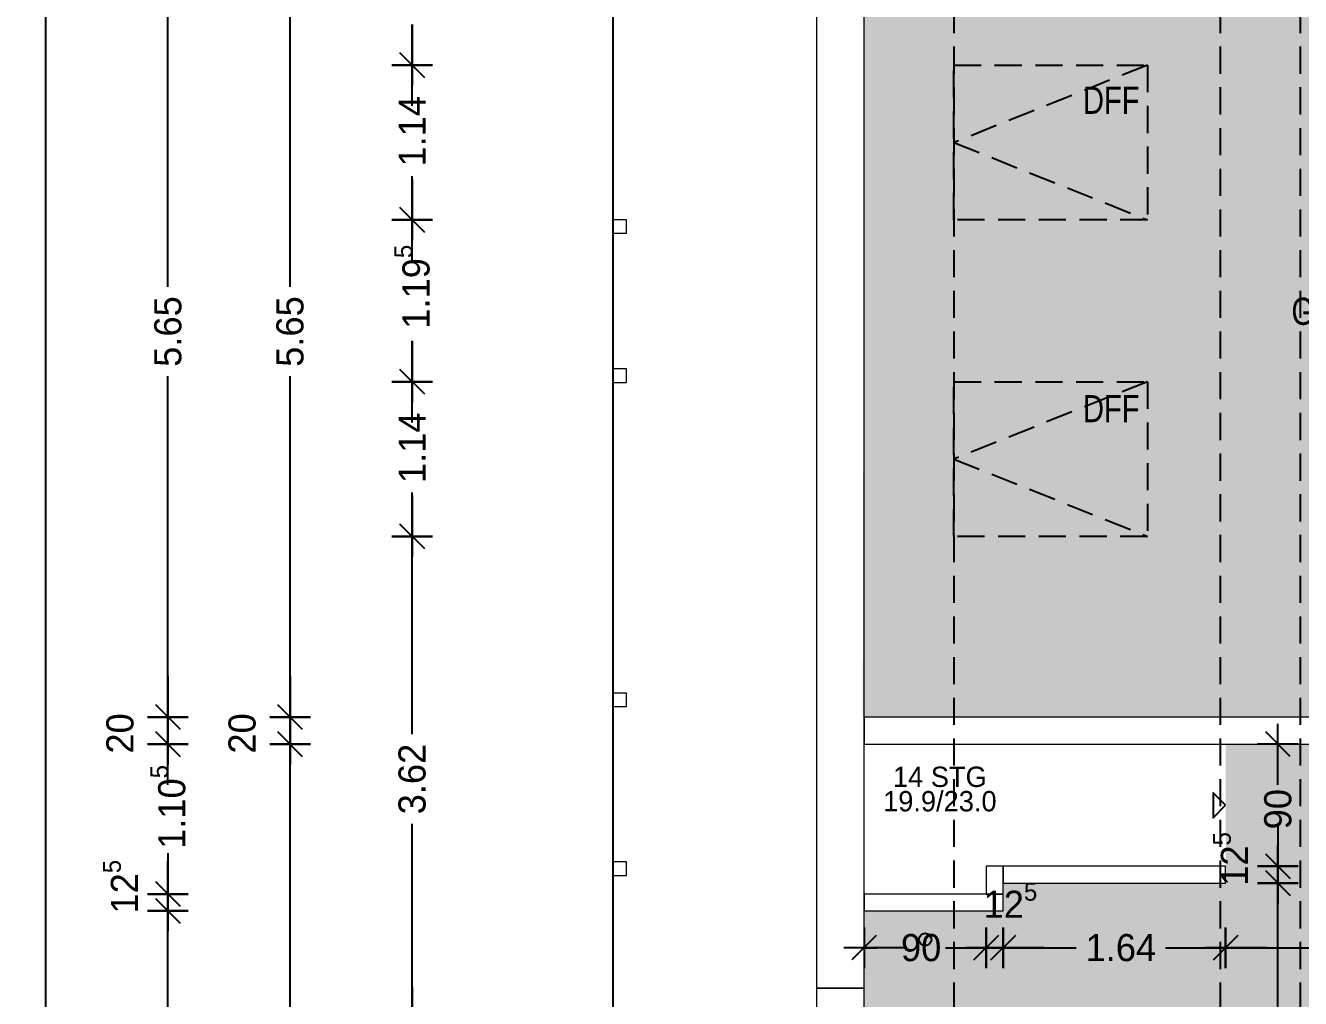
# Model space of a CAD drawing. Header units: metres. Extents: x 153 to 178.7, y 22.9 to 52.7.
# Drawn here: x 152.97 to 162.36, y 38.41 to 45.58 of the extents above; entities that cross this region are included whole.
import ezdxf

# ---------------------------------------------------------------- set-up
doc = ezdxf.new("R2010")
doc.units = ezdxf.units.M
doc.header["$XCLIPFRAME"] = 2
doc.header["$PDMODE"] = 65
doc.linetypes.add('AUSGEZOGEN', pattern=[0])
doc.linetypes.add('VERDECKT2_S2', pattern=[0.27, 0.2, -0.07])
for name, color, linetype, lineweight in [('Allgemein01', 7, 'AUSGEZOGEN', 13), ('Allgemein03', 7, 'AUSGEZOGEN', 25), ('Pfosten_ Stützen', 7, 'AUSGEZOGEN', 13), ('Raum', 250, 'AUSGEZOGEN', 13), ('Raumbezeichnung', 7, 'AUSGEZOGEN', 13), ('Standard', 7, 'AUSGEZOGEN', 25), ('Stütze Holz', 7, 'AUSGEZOGEN', 13), ('Treppe', 7, 'AUSGEZOGEN', 13), ('Wand Holz nicht tragend', 7, 'AUSGEZOGEN', 13), ('Wand Holz tragend', 7, 'AUSGEZOGEN', 13)]:
    doc.layers.add(name, color=color, linetype=linetype, lineweight=lineweight)
doc.styles.add('Posterama Text Light', font='')
doc.styles.get('Posterama Text Light').set_extended_font_data('Posterama Text Light')
doc.dimstyles.new('DIMSTYLE_12', dxfattribs={"dimtxt": 0.2, "dimasz": 0.3, "dimexe": 0, "dimexo": 0, "dimgap": 0.1, "dimtad": 2, "dimdec": 1, "dimlfac": 100, "dimrnd": 0.5, "dimzin": 0, "dimdsep": 46, "dimtxsty": 'Posterama Text Light', "dimblk1": 'ALL_ML_STRICH', "dimblk2": 'ALL_ML_STRICH', "dimsah": 1, "dimcen": 0, "dimclrd": 7, "dimclre": 7, "dimclrt": 7, "dimadec": 0, "dimazin": 0, "dimtfac": 1, "dimtdec": 0, "dimtix": 1, "dimtmove": 2, "dimatfit": 3, "dimfxl": 0, "dimtvp": 1.2, "dimtzin": 0, "dimlwd": 0, "dimlwe": 25, "dimarcsym": 0})
doc.dimstyles.new('DIMSTYLE_13', dxfattribs={"dimtxt": 0.2, "dimasz": 0.3, "dimexe": 0, "dimexo": 0, "dimgap": 0.1, "dimtad": 0, "dimrnd": 0.005, "dimzin": 0, "dimdsep": 46, "dimtxsty": 'Posterama Text Light', "dimblk1": 'ALL_ML_STRICH', "dimblk2": 'ALL_ML_STRICH', "dimsah": 1, "dimcen": 0, "dimclrd": 7, "dimclre": 7, "dimclrt": 7, "dimadec": 0, "dimazin": 0, "dimtfac": 1, "dimtdec": 0, "dimtix": 1, "dimtmove": 2, "dimatfit": 3, "dimfxl": 0, "dimtzin": 0, "dimlwd": 0, "dimlwe": 25, "dimarcsym": 0})
doc.dimstyles.new('DIMSTYLE_14', dxfattribs={"dimtxt": 0.2, "dimasz": 0.3, "dimexe": 0, "dimexo": 0, "dimgap": 0.1, "dimtad": 0, "dimdec": 3, "dimrnd": 0.005, "dimzin": 0, "dimdsep": 46, "dimtxsty": 'Posterama Text Light', "dimblk1": 'ALL_ML_STRICH', "dimblk2": 'ALL_ML_STRICH', "dimsah": 1, "dimcen": 0, "dimclrd": 7, "dimclre": 7, "dimclrt": 7, "dimadec": 0, "dimazin": 0, "dimtfac": 1, "dimtdec": 0, "dimtix": 1, "dimtmove": 2, "dimatfit": 3, "dimfxl": 0, "dimtzin": 0, "dimlwd": 0, "dimlwe": 25, "dimarcsym": 0})
doc.dimstyles.new('DIMSTYLE_15', dxfattribs={"dimtxt": 0.2, "dimasz": 0.3, "dimexe": 0, "dimexo": 0, "dimgap": 0.1, "dimtad": 0, "dimrnd": 0.005, "dimzin": 0, "dimdsep": 46, "dimtxsty": 'Posterama Text Light', "dimblk1": 'ALL_ML_STRICH', "dimblk2": 'ALL_ML_STRICH', "dimsah": 1, "dimcen": 0, "dimclrd": 7, "dimclre": 7, "dimclrt": 7, "dimadec": 0, "dimazin": 0, "dimtfac": 1, "dimtdec": 0, "dimtix": 1, "dimtmove": 2, "dimatfit": 3, "dimfxl": 0, "dimtzin": 0, "dimlwd": 0, "dimlwe": 25, "dimarcsym": 0})
doc.dimstyles.new('DIMSTYLE_18', dxfattribs={"dimtxt": 0.2, "dimasz": 0.3, "dimexe": 0, "dimexo": 1e-06, "dimgap": 0.1, "dimtad": 0, "dimrnd": 0.005, "dimzin": 4, "dimdsep": 46, "dimtxsty": 'Posterama Text Light', "dimblk1": 'ALL_ML_STRICH', "dimblk2": 'ALL_ML_STRICH', "dimsah": 1, "dimcen": 0, "dimse1": 1, "dimse2": 1, "dimclrd": 7, "dimclre": 7, "dimclrt": 7, "dimadec": 0, "dimazin": 0, "dimtfac": 1, "dimtdec": 0, "dimtix": 1, "dimtmove": 2, "dimatfit": 3, "dimfxl": 0, "dimtzin": 0, "dimlwd": 0, "dimlwe": 25, "dimarcsym": 0})
doc.dimstyles.new('DIMSTYLE_19', dxfattribs={"dimtxt": 0.2, "dimasz": 0.3, "dimexe": 0, "dimexo": 1e-06, "dimgap": 0.1, "dimtad": 0, "dimdec": 3, "dimrnd": 0.005, "dimzin": 4, "dimdsep": 46, "dimtxsty": 'Posterama Text Light', "dimblk1": 'ALL_ML_STRICH', "dimblk2": 'ALL_ML_STRICH', "dimsah": 1, "dimcen": 0, "dimse1": 1, "dimse2": 1, "dimclrd": 7, "dimclre": 7, "dimclrt": 7, "dimadec": 0, "dimazin": 0, "dimtfac": 1, "dimtdec": 0, "dimtix": 1, "dimtmove": 2, "dimatfit": 3, "dimfxl": 0, "dimtzin": 0, "dimlwd": 0, "dimlwe": 25, "dimarcsym": 0})
doc.dimstyles.new('DIMSTYLE_21', dxfattribs={"dimtxt": 0.2, "dimasz": 0.3, "dimexe": 0, "dimexo": 1e-06, "dimgap": 0.1, "dimtad": 2, "dimdec": 1, "dimlfac": 100, "dimrnd": 0.5, "dimzin": 4, "dimdsep": 46, "dimtxsty": 'Posterama Text Light', "dimblk1": 'ALL_ML_STRICH', "dimblk2": 'ALL_ML_STRICH', "dimsah": 1, "dimcen": 0, "dimse1": 1, "dimse2": 1, "dimclrd": 7, "dimclre": 7, "dimclrt": 7, "dimadec": 0, "dimazin": 0, "dimtfac": 1, "dimtdec": 0, "dimtix": 1, "dimtmove": 2, "dimatfit": 3, "dimfxl": 0, "dimtvp": 1.2, "dimtzin": 0, "dimlwd": 0, "dimlwe": 25, "dimarcsym": 0})
doc.dimstyles.new('DIMSTYLE_23', dxfattribs={"dimtxt": 0.2, "dimasz": 0.3, "dimexe": 0, "dimexo": 1e-06, "dimgap": 0.1, "dimtad": 0, "dimdec": 1, "dimlfac": 100, "dimrnd": 0.5, "dimzin": 4, "dimdsep": 46, "dimtxsty": 'Posterama Text Light', "dimblk1": 'ALL_ML_STRICH', "dimblk2": 'ALL_ML_STRICH', "dimsah": 1, "dimcen": 0, "dimse1": 1, "dimse2": 1, "dimclrd": 7, "dimclre": 7, "dimclrt": 7, "dimadec": 0, "dimazin": 0, "dimtfac": 1, "dimtdec": 0, "dimtix": 1, "dimtmove": 2, "dimatfit": 3, "dimfxl": 0, "dimtzin": 0, "dimlwd": 0, "dimlwe": 25, "dimarcsym": 0})
doc.dimstyles.new('DIMSTYLE_3', dxfattribs={"dimtxt": 0.2, "dimasz": 0.3, "dimexe": 0, "dimexo": 1e-06, "dimgap": 0.1, "dimtad": 0, "dimrnd": 0.005, "dimzin": 0, "dimdsep": 46, "dimtxsty": 'Posterama Text Light', "dimblk1": 'ALL_ML_STRICH', "dimblk2": 'ALL_ML_STRICH', "dimsah": 1, "dimcen": 0, "dimse1": 1, "dimse2": 1, "dimclrd": 7, "dimclre": 7, "dimclrt": 7, "dimadec": 0, "dimazin": 0, "dimtfac": 1, "dimtdec": 0, "dimtix": 1, "dimtmove": 2, "dimatfit": 3, "dimfxl": 0, "dimtzin": 0, "dimlwd": 0, "dimlwe": 25, "dimarcsym": 0})
doc.dimstyles.new('DIMSTYLE_6', dxfattribs={"dimtxt": 0.2, "dimasz": 0.3, "dimexe": 0, "dimexo": 1e-06, "dimgap": 0.1, "dimtad": 2, "dimdec": 1, "dimlfac": 100, "dimrnd": 0.5, "dimzin": 0, "dimdsep": 46, "dimtxsty": 'Posterama Text Light', "dimblk1": 'ALL_ML_STRICH', "dimblk2": 'ALL_ML_STRICH', "dimsah": 1, "dimcen": 0, "dimse1": 1, "dimse2": 1, "dimclrd": 7, "dimclre": 7, "dimclrt": 7, "dimadec": 0, "dimazin": 0, "dimtfac": 1, "dimtdec": 0, "dimtix": 1, "dimtmove": 2, "dimatfit": 3, "dimfxl": 0, "dimtvp": 1.2, "dimtzin": 0, "dimlwd": 0, "dimlwe": 25, "dimarcsym": 0})
doc.dimstyles.new('DIMSTYLE_7', dxfattribs={"dimtxt": 0.2, "dimasz": 0.3, "dimexe": 0, "dimexo": 1e-06, "dimgap": 0.1, "dimtad": 0, "dimdec": 3, "dimrnd": 0.005, "dimzin": 0, "dimdsep": 46, "dimtxsty": 'Posterama Text Light', "dimblk1": 'ALL_ML_STRICH', "dimblk2": 'ALL_ML_STRICH', "dimsah": 1, "dimcen": 0, "dimse1": 1, "dimse2": 1, "dimclrd": 7, "dimclre": 7, "dimclrt": 7, "dimadec": 0, "dimazin": 0, "dimtfac": 1, "dimtdec": 0, "dimtix": 1, "dimtmove": 2, "dimatfit": 3, "dimfxl": 0, "dimtzin": 0, "dimlwd": 0, "dimlwe": 25, "dimarcsym": 0})
picture_1 = doc.add_image_def('image1.jpg', size_in_pixel=(256, 256))
picture_2 = doc.add_image_def('image2.jpg', size_in_pixel=(256, 256))

# ---------------------------------------------------------------- blocks, each defined once
blk = doc.blocks.new('COMPLEXOBJECT_4')
at = {"layer": 'Allgemein03', "color": 7, "linetype": 'VERDECKT2_S2', "lineweight": 25, "transparency": 33554687}
blk.add_lwpolyline([(159.8101, 45.2898), (161.2358, 45.2898), (161.2358, 44.1498), (159.8101, 44.1498), (159.8101, 45.2898)], close=True, dxfattribs=at)
blk.add_lwpolyline([(161.2358, 45.2898), (159.8101, 44.7198), (161.2358, 44.1498)], dxfattribs=at)
blk = doc.blocks.new('COMPLEXOBJECT_5')
at = {"layer": 'Allgemein03', "color": 7, "linetype": 'VERDECKT2_S2', "lineweight": 25, "transparency": 33554687}
blk.add_lwpolyline([(159.8101, 42.9567), (161.2358, 42.9567), (161.2358, 41.8167), (159.8101, 41.8167), (159.8101, 42.9567)], close=True, dxfattribs=at)
blk.add_lwpolyline([(161.2358, 42.9567), (159.8101, 42.3867), (161.2358, 41.8167)], dxfattribs=at)
blk = doc.blocks.new('ALL_ML_STRICH')
at = {"color": 0, "linetype": 'ByBlock', "lineweight": -2}
for p, q in [((0, -0.5), (0, 0.5)), ((-1, 0), (0.5, 0)), ((-0.3, -0.3), (0.3, 0.3))]:
    blk.add_line(p, q, dxfattribs=at)
blk = doc.blocks.new('*D41')
at = {"layer": 'DEFPOINTS', "color": 7, "linetype": 'AUSGEZOGEN', "lineweight": 25, "transparency": 33554687}
for p in [(159.1478, 40.2848), (154.9173, 34.6148), (159.1478, 34.6148)]:
    blk.add_point(p, dxfattribs=at)
at = {"layer": 'Standard', "color": 7, "linetype": 'AUSGEZOGEN', "lineweight": -2, "transparency": 33554687}
for p, q in [((154.9173, 37.8018), (154.9173, 40.2848)), ((154.9173, 34.6148), (154.9173, 37.1418))]:
    blk.add_line(p, q, dxfattribs=at)
at = {"layer": 'Standard', "color": 7, "linetype": 'AUSGEZOGEN', "lineweight": 25, "transparency": 33554687, "xscale": 0.3, "yscale": 0.3, "zscale": 0.3}
for p, rotation in [((154.9173, 40.2848), 90), ((154.9173, 34.6148), 270)]:
    blk.add_blockref('ALL_ML_STRICH', p, dxfattribs=dict(at, rotation=rotation))
at = {"layer": 'Standard', "color": 7, "linetype": 'AUSGEZOGEN', "lineweight": 25, "transparency": 33554687, "insert": (154.9173, 37.4718), "char_height": 0.2, "width": 0.8, "attachment_point": 5, "rotation": 90, "style": 'Posterama Text Light'}
blk.add_mtext('\\A1;{\\A1;{5.67\\H0.132000;\\S^ ;}}', dxfattribs=at)
blk = doc.blocks.new('*D42')
at = {"layer": 'DEFPOINTS', "color": 7, "linetype": 'AUSGEZOGEN', "lineweight": 25, "transparency": 33554687}
for p in [(159.1478, 40.4848), (154.9173, 40.2848), (159.1478, 40.2848)]:
    blk.add_point(p, dxfattribs=at)
at = {"layer": 'Standard', "color": 7, "linetype": 'AUSGEZOGEN', "lineweight": -2, "transparency": 33554687}
blk.add_line((154.9173, 40.2848), (154.9173, 40.4848), dxfattribs=at)
at = {"layer": 'Standard', "color": 7, "linetype": 'AUSGEZOGEN', "lineweight": 25, "transparency": 33554687, "xscale": 0.3, "yscale": 0.3, "zscale": 0.3}
for p, rotation in [((154.9173, 40.4848), 90), ((154.9173, 40.2848), 270)]:
    blk.add_blockref('ALL_ML_STRICH', p, dxfattribs=dict(at, rotation=rotation))
at = {"layer": 'Standard', "color": 7, "linetype": 'AUSGEZOGEN', "lineweight": 25, "transparency": 33554687, "insert": (154.5645, 40.3637), "char_height": 0.2, "width": 0.8, "attachment_point": 5, "rotation": 90, "style": 'Posterama Text Light'}
blk.add_mtext('\\A1;{\\A1;{20\\H0.132000;\\S^ ;}}', dxfattribs=at)
blk = doc.blocks.new('*D43')
at = {"layer": 'DEFPOINTS', "color": 7, "linetype": 'AUSGEZOGEN', "lineweight": 25, "transparency": 33554687}
for p in [(159.1478, 46.1348), (154.9173, 40.4848), (159.1478, 40.4848)]:
    blk.add_point(p, dxfattribs=at)
at = {"layer": 'Standard', "color": 7, "linetype": 'AUSGEZOGEN', "lineweight": -2, "transparency": 33554687}
for p, q in [((154.9173, 43.6564), (154.9173, 46.1348)), ((154.9173, 40.4848), (154.9173, 42.9964))]:
    blk.add_line(p, q, dxfattribs=at)
at = {"layer": 'Standard', "color": 7, "linetype": 'AUSGEZOGEN', "lineweight": 25, "transparency": 33554687, "xscale": 0.3, "yscale": 0.3, "zscale": 0.3}
for p, rotation in [((154.9173, 46.1348), 90), ((154.9173, 40.4848), 270)]:
    blk.add_blockref('ALL_ML_STRICH', p, dxfattribs=dict(at, rotation=rotation))
at = {"layer": 'Standard', "color": 7, "linetype": 'AUSGEZOGEN', "lineweight": 25, "transparency": 33554687, "insert": (154.9173, 43.3264), "char_height": 0.2, "width": 0.8, "attachment_point": 5, "rotation": 90, "style": 'Posterama Text Light'}
blk.add_mtext('\\A1;{\\A1;{5.65\\H0.132000;\\S^ ;}}', dxfattribs=at)
blk = doc.blocks.new('*D48')
at = {"layer": 'DEFPOINTS', "color": 7, "linetype": 'AUSGEZOGEN', "lineweight": 25, "transparency": 33554687}
for p in [(158.7978, 46.4848), (153.1173, 28.4819), (158.7978, 28.4819)]:
    blk.add_point(p, dxfattribs=at)
at = {"layer": 'Standard', "color": 7, "linetype": 'AUSGEZOGEN', "lineweight": -2, "transparency": 33554687}
for p, q in [((153.1173, 37.9821), (153.1173, 46.4848)), ((153.1173, 28.4819), (153.1173, 37.0421))]:
    blk.add_line(p, q, dxfattribs=at)
at = {"layer": 'Standard', "color": 7, "linetype": 'AUSGEZOGEN', "lineweight": 25, "transparency": 33554687, "xscale": 0.3, "yscale": 0.3, "zscale": 0.3}
for p, rotation in [((153.1173, 46.4848), 90), ((153.1173, 28.4819), 270)]:
    blk.add_blockref('ALL_ML_STRICH', p, dxfattribs=dict(at, rotation=rotation))
at = {"layer": 'Standard', "color": 7, "linetype": 'AUSGEZOGEN', "lineweight": 25, "transparency": 33554687, "insert": (153.1173, 37.5121), "char_height": 0.2, "width": 1.2, "attachment_point": 5, "rotation": 90, "style": 'Posterama Text Light'}
blk.add_mtext('\\A1;{\\A1;{18.00\\H0.132000;\\S5^ ;}}', dxfattribs=at)
blk = doc.blocks.new('*D68')
at = {"layer": 'DEFPOINTS', "color": 7, "linetype": 'AUSGEZOGEN', "lineweight": 25, "transparency": 33554687}
for p in [(159.1478, 39.0551), (154.0173, 34.6148), (159.1478, 34.6148)]:
    blk.add_point(p, dxfattribs=at)
at = {"layer": 'Standard', "color": 7, "linetype": 'AUSGEZOGEN', "lineweight": -2, "transparency": 33554687}
for p, q in [((154.0173, 39.0551), (154.0173, 39.0551)), ((154.0173, 37.1801), (154.0173, 39.0551)), ((154.0173, 34.6148), (154.0173, 36.5201)), ((154.0173, 34.6148), (154.0173, 34.6148))]:
    blk.add_line(p, q, dxfattribs=at)
at = {"layer": 'Standard', "color": 7, "linetype": 'AUSGEZOGEN', "lineweight": 25, "transparency": 33554687, "xscale": 0.3, "yscale": 0.3, "zscale": 0.3}
for p, rotation in [((154.0173, 39.0551), 90), ((154.0173, 34.6148), 270)]:
    blk.add_blockref('ALL_ML_STRICH', p, dxfattribs=dict(at, rotation=rotation))
at = {"layer": 'Standard', "color": 7, "linetype": 'AUSGEZOGEN', "lineweight": 25, "transparency": 33554687, "insert": (154.0173, 36.8501), "char_height": 0.2, "width": 0.8, "attachment_point": 5, "rotation": 90, "style": 'Posterama Text Light'}
blk.add_mtext('\\A1;{\\A1;{4.44\\H0.132000;\\S^ ;}}', dxfattribs=at)
blk = doc.blocks.new('*D69')
at = {"layer": 'DEFPOINTS', "color": 7, "linetype": 'AUSGEZOGEN', "lineweight": 25, "transparency": 33554687}
for p in [(159.1478, 39.1801), (154.0173, 39.0551), (159.1478, 39.0551)]:
    blk.add_point(p, dxfattribs=at)
at = {"layer": 'Standard', "color": 7, "linetype": 'AUSGEZOGEN', "lineweight": -2, "transparency": 33554687}
for p, q in [((154.0173, 39.1801), (154.0173, 39.1801)), ((154.0173, 39.0551), (154.0173, 39.1801)), ((154.0173, 39.0551), (154.0173, 39.0551))]:
    blk.add_line(p, q, dxfattribs=at)
at = {"layer": 'Standard', "color": 7, "linetype": 'AUSGEZOGEN', "lineweight": 25, "transparency": 33554687, "xscale": 0.3, "yscale": 0.3, "zscale": 0.3}
for p, rotation in [((154.0173, 39.0551), 270), ((154.0173, 39.1801), 90)]:
    blk.add_blockref('ALL_ML_STRICH', p, dxfattribs=dict(at, rotation=rotation))
at = {"layer": 'Standard', "color": 7, "linetype": 'AUSGEZOGEN', "lineweight": 25, "transparency": 33554687, "insert": (153.6673, 39.2337), "char_height": 0.2, "width": 0.8, "attachment_point": 5, "rotation": 90, "style": 'Posterama Text Light'}
blk.add_mtext('\\A1;{\\A1;{12\\H0.132000;\\S5^ ;}}', dxfattribs=at)
blk = doc.blocks.new('*D70')
at = {"layer": 'DEFPOINTS', "color": 7, "linetype": 'AUSGEZOGEN', "lineweight": 25, "transparency": 33554687}
for p in [(159.1478, 40.2848), (154.0173, 39.1801), (159.1478, 39.1801)]:
    blk.add_point(p, dxfattribs=at)
at = {"layer": 'Standard', "color": 7, "linetype": 'AUSGEZOGEN', "lineweight": -2, "transparency": 33554687}
for p, q in [((154.0173, 40.2848), (154.0173, 40.2848)), ((154.0173, 40.2218), (154.0173, 40.2848)), ((154.0173, 39.1801), (154.0173, 39.4218)), ((154.0173, 39.1801), (154.0173, 39.1801))]:
    blk.add_line(p, q, dxfattribs=at)
at = {"layer": 'Standard', "color": 7, "linetype": 'AUSGEZOGEN', "lineweight": 25, "transparency": 33554687, "xscale": 0.3, "yscale": 0.3, "zscale": 0.3}
for p, rotation in [((154.0173, 40.2848), 90), ((154.0173, 39.1801), 270)]:
    blk.add_blockref('ALL_ML_STRICH', p, dxfattribs=dict(at, rotation=rotation))
at = {"layer": 'Standard', "color": 7, "linetype": 'AUSGEZOGEN', "lineweight": 25, "transparency": 33554687, "insert": (154.0173, 39.8218), "char_height": 0.2, "width": 1, "attachment_point": 5, "rotation": 90, "style": 'Posterama Text Light'}
blk.add_mtext('\\A1;{\\A1;{1.10\\H0.132000;\\S5^ ;}}', dxfattribs=at)
blk = doc.blocks.new('*D71')
at = {"layer": 'DEFPOINTS', "color": 7, "linetype": 'AUSGEZOGEN', "lineweight": 25, "transparency": 33554687}
for p in [(159.1478, 40.4848), (154.0173, 40.2848), (159.1478, 40.2848)]:
    blk.add_point(p, dxfattribs=at)
at = {"layer": 'Standard', "color": 7, "linetype": 'AUSGEZOGEN', "lineweight": -2, "transparency": 33554687}
for p, q in [((154.0173, 40.4848), (154.0173, 40.4848)), ((154.0173, 40.2848), (154.0173, 40.4848)), ((154.0173, 40.2848), (154.0173, 40.2848))]:
    blk.add_line(p, q, dxfattribs=at)
at = {"layer": 'Standard', "color": 7, "linetype": 'AUSGEZOGEN', "lineweight": 25, "transparency": 33554687, "xscale": 0.3, "yscale": 0.3, "zscale": 0.3}
for p, rotation in [((154.0173, 40.4848), 90), ((154.0173, 40.2848), 270)]:
    blk.add_blockref('ALL_ML_STRICH', p, dxfattribs=dict(at, rotation=rotation))
at = {"layer": 'Standard', "color": 7, "linetype": 'AUSGEZOGEN', "lineweight": 25, "transparency": 33554687, "insert": (153.6645, 40.3637), "char_height": 0.2, "width": 0.8, "attachment_point": 5, "rotation": 90, "style": 'Posterama Text Light'}
blk.add_mtext('\\A1;{\\A1;{20\\H0.132000;\\S^ ;}}', dxfattribs=at)
blk = doc.blocks.new('*D72')
at = {"layer": 'DEFPOINTS', "color": 7, "linetype": 'AUSGEZOGEN', "lineweight": 25, "transparency": 33554687}
for p in [(158.7978, 46.1348), (154.0173, 40.4848), (159.1478, 40.4848)]:
    blk.add_point(p, dxfattribs=at)
at = {"layer": 'Standard', "color": 7, "linetype": 'AUSGEZOGEN', "lineweight": -2, "transparency": 33554687}
for p, q in [((154.0173, 46.1348), (154.0173, 46.1348)), ((154.0173, 43.6564), (154.0173, 46.1348)), ((154.0173, 40.4848), (154.0173, 42.9964)), ((154.0173, 40.4848), (154.0173, 40.4848))]:
    blk.add_line(p, q, dxfattribs=at)
at = {"layer": 'Standard', "color": 7, "linetype": 'AUSGEZOGEN', "lineweight": 25, "transparency": 33554687, "xscale": 0.3, "yscale": 0.3, "zscale": 0.3}
for p, rotation in [((154.0173, 46.1348), 90), ((154.0173, 40.4848), 270)]:
    blk.add_blockref('ALL_ML_STRICH', p, dxfattribs=dict(at, rotation=rotation))
at = {"layer": 'Standard', "color": 7, "linetype": 'AUSGEZOGEN', "lineweight": 25, "transparency": 33554687, "insert": (154.0173, 43.3264), "char_height": 0.2, "width": 0.8, "attachment_point": 5, "rotation": 90, "style": 'Posterama Text Light'}
blk.add_mtext('\\A1;{\\A1;{5.65\\H0.132000;\\S^ ;}}', dxfattribs=at)
blk = doc.blocks.new('*D107')
at = {"layer": 'DEFPOINTS', "color": 7, "linetype": 'AUSGEZOGEN', "lineweight": 25, "transparency": 33554687}
for p in [(161.8124, 39.2598), (159.1478, 34.6148), (162.1979, 34.6148)]:
    blk.add_point(p, dxfattribs=at)
at = {"layer": 'Standard', "color": 7, "linetype": 'AUSGEZOGEN', "lineweight": -2, "transparency": 33554687}
for p, q in [((162.1979, 37.3729), (162.1979, 39.2598)), ((162.1979, 34.6148), (162.1979, 36.5729))]:
    blk.add_line(p, q, dxfattribs=at)
at = {"layer": 'Standard', "color": 7, "linetype": 'AUSGEZOGEN', "lineweight": 25, "transparency": 33554687, "xscale": 0.3, "yscale": 0.3, "zscale": 0.3}
for p, rotation in [((162.1979, 39.2598), 90), ((162.1979, 34.6148), 270)]:
    blk.add_blockref('ALL_ML_STRICH', p, dxfattribs=dict(at, rotation=rotation))
at = {"layer": 'Standard', "color": 7, "linetype": 'AUSGEZOGEN', "lineweight": 25, "transparency": 33554687, "insert": (162.1979, 36.9729), "char_height": 0.2, "width": 1, "attachment_point": 5, "rotation": 90, "style": 'Posterama Text Light'}
blk.add_mtext('\\A1;{\\A1;{4.64\\H0.132000;\\S5^ ;}}', dxfattribs=at)
blk = doc.blocks.new('*D108')
at = {"layer": 'DEFPOINTS', "color": 7, "linetype": 'AUSGEZOGEN', "lineweight": 25, "transparency": 33554687}
for p in [(161.8124, 39.3848), (161.8124, 39.2598), (162.1979, 39.2598)]:
    blk.add_point(p, dxfattribs=at)
at = {"layer": 'Standard', "color": 7, "linetype": 'AUSGEZOGEN', "lineweight": -2, "transparency": 33554687}
blk.add_line((162.1979, 39.2598), (162.1979, 39.3848), dxfattribs=at)
at = {"layer": 'Standard', "color": 7, "linetype": 'AUSGEZOGEN', "lineweight": 25, "transparency": 33554687, "xscale": 0.3, "yscale": 0.3, "zscale": 0.3}
for p, rotation in [((162.1979, 39.2598), 270), ((162.1979, 39.3848), 90)]:
    blk.add_blockref('ALL_ML_STRICH', p, dxfattribs=dict(at, rotation=rotation))
at = {"layer": 'Standard', "color": 7, "linetype": 'AUSGEZOGEN', "lineweight": 25, "transparency": 33554687, "insert": (161.8479, 39.4385), "char_height": 0.2, "width": 0.8, "attachment_point": 5, "rotation": 90, "style": 'Posterama Text Light'}
blk.add_mtext('\\A1;{\\A1;{12\\H0.132000;\\S5^ ;}}', dxfattribs=at)
blk = doc.blocks.new('*D109')
at = {"layer": 'DEFPOINTS', "color": 7, "linetype": 'AUSGEZOGEN', "lineweight": 25, "transparency": 33554687}
for p in [(161.8124, 40.2848), (161.8124, 39.3848), (162.1979, 39.3848)]:
    blk.add_point(p, dxfattribs=at)
at = {"layer": 'Standard', "color": 7, "linetype": 'AUSGEZOGEN', "lineweight": -2, "transparency": 33554687}
for p, q in [((162.1979, 40.1354), (162.1979, 40.2848)), ((162.1979, 39.3848), (162.1979, 39.4754))]:
    blk.add_line(p, q, dxfattribs=at)
at = {"layer": 'Standard', "color": 7, "linetype": 'AUSGEZOGEN', "lineweight": 25, "transparency": 33554687, "xscale": 0.3, "yscale": 0.3, "zscale": 0.3}
for p, rotation in [((162.1979, 40.2848), 90), ((162.1979, 39.3848), 270)]:
    blk.add_blockref('ALL_ML_STRICH', p, dxfattribs=dict(at, rotation=rotation))
at = {"layer": 'Standard', "color": 7, "linetype": 'AUSGEZOGEN', "lineweight": 25, "transparency": 33554687, "insert": (162.1979, 39.8054), "char_height": 0.2, "width": 0.8, "attachment_point": 5, "rotation": 90, "style": 'Posterama Text Light'}
blk.add_mtext('\\A1;{\\A1;{90\\H0.132000;\\S^ ;}}', dxfattribs=at)
blk = doc.blocks.new('*D110')
at = {"layer": 'DEFPOINTS', "color": 7, "linetype": 'AUSGEZOGEN', "lineweight": 25, "transparency": 33554687}
for p in [(160.0478, 39.3848), (159.1478, 39.0551), (159.1478, 38.7837)]:
    blk.add_point(p, dxfattribs=at)
at = {"layer": 'Standard', "color": 7, "linetype": 'AUSGEZOGEN', "lineweight": -2, "transparency": 33554687}
for p, q in [((159.1478, 38.7837), (159.2383, 38.7837)), ((159.8983, 38.7837), (160.0478, 38.7837))]:
    blk.add_line(p, q, dxfattribs=at)
at = {"layer": 'Standard', "color": 7, "linetype": 'AUSGEZOGEN', "lineweight": 25, "transparency": 33554687, "xscale": 0.3, "yscale": 0.3, "zscale": 0.3, "rotation": 180}
blk.add_blockref('ALL_ML_STRICH', (159.1478, 38.7837), dxfattribs=at)
at = {"layer": 'Standard', "color": 7, "linetype": 'AUSGEZOGEN', "lineweight": 25, "transparency": 33554687, "xscale": 0.3, "yscale": 0.3, "zscale": 0.3}
blk.add_blockref('ALL_ML_STRICH', (160.0478, 38.7837), dxfattribs=at)
at = {"layer": 'Standard', "color": 7, "linetype": 'AUSGEZOGEN', "lineweight": 25, "transparency": 33554687, "insert": (159.5683, 38.7837), "char_height": 0.2, "width": 0.8, "attachment_point": 5, "style": 'Posterama Text Light'}
blk.add_mtext('\\A1;{\\A1;{90\\H0.132000;\\S^ ;}}', dxfattribs=at)
blk = doc.blocks.new('*D111')
at = {"layer": 'DEFPOINTS', "color": 7, "linetype": 'AUSGEZOGEN', "lineweight": 25, "transparency": 33554687}
for p in [(160.0478, 39.3848), (160.1728, 39.0551), (160.0478, 38.7837)]:
    blk.add_point(p, dxfattribs=at)
at = {"layer": 'Standard', "color": 7, "linetype": 'AUSGEZOGEN', "lineweight": -2, "transparency": 33554687}
blk.add_line((160.0478, 38.7837), (160.1728, 38.7837), dxfattribs=at)
at = {"layer": 'Standard', "color": 7, "linetype": 'AUSGEZOGEN', "lineweight": 25, "transparency": 33554687, "xscale": 0.3, "yscale": 0.3, "zscale": 0.3}
blk.add_blockref('ALL_ML_STRICH', (160.1728, 38.7837), dxfattribs=at)
at = {"layer": 'Standard', "color": 7, "linetype": 'AUSGEZOGEN', "lineweight": 25, "transparency": 33554687, "xscale": 0.3, "yscale": 0.3, "zscale": 0.3, "rotation": 180}
blk.add_blockref('ALL_ML_STRICH', (160.0478, 38.7837), dxfattribs=at)
at = {"layer": 'Standard', "color": 7, "linetype": 'AUSGEZOGEN', "lineweight": 25, "transparency": 33554687, "insert": (160.2264, 39.1337), "char_height": 0.2, "width": 0.8, "attachment_point": 5, "style": 'Posterama Text Light'}
blk.add_mtext('\\A1;{\\A1;{12\\H0.132000;\\S5^ ;}}', dxfattribs=at)
blk = doc.blocks.new('*D112')
at = {"layer": 'DEFPOINTS', "color": 7, "linetype": 'AUSGEZOGEN', "lineweight": 25, "transparency": 33554687}
for p in [(161.8124, 39.2598), (160.1728, 39.0551), (160.1728, 38.7837)]:
    blk.add_point(p, dxfattribs=at)
at = {"layer": 'Standard', "color": 7, "linetype": 'AUSGEZOGEN', "lineweight": -2, "transparency": 33554687}
for p, q in [((160.1728, 38.7837), (160.7102, 38.7837)), ((161.3702, 38.7837), (161.8124, 38.7837))]:
    blk.add_line(p, q, dxfattribs=at)
at = {"layer": 'Standard', "color": 7, "linetype": 'AUSGEZOGEN', "lineweight": 25, "transparency": 33554687, "xscale": 0.3, "yscale": 0.3, "zscale": 0.3, "rotation": 180}
blk.add_blockref('ALL_ML_STRICH', (160.1728, 38.7837), dxfattribs=at)
at = {"layer": 'Standard', "color": 7, "linetype": 'AUSGEZOGEN', "lineweight": 25, "transparency": 33554687, "xscale": 0.3, "yscale": 0.3, "zscale": 0.3}
blk.add_blockref('ALL_ML_STRICH', (161.8124, 38.7837), dxfattribs=at)
at = {"layer": 'Standard', "color": 7, "linetype": 'AUSGEZOGEN', "lineweight": 25, "transparency": 33554687, "insert": (161.0402, 38.7837), "char_height": 0.2, "width": 0.8, "attachment_point": 5, "style": 'Posterama Text Light'}
blk.add_mtext('\\A1;{\\A1;{1.64\\H0.132000;\\S^ ;}}', dxfattribs=at)
blk = doc.blocks.new('*D113')
at = {"layer": 'DEFPOINTS', "color": 7, "linetype": 'AUSGEZOGEN', "lineweight": 25, "transparency": 33554687}
for p in [(163.8278, 40.2848), (161.8124, 39.2598), (161.8124, 38.7837)]:
    blk.add_point(p, dxfattribs=at)
at = {"layer": 'Standard', "color": 7, "linetype": 'AUSGEZOGEN', "lineweight": -2, "transparency": 33554687}
for p, q in [((161.8124, 38.7837), (162.4826, 38.7837)), ((163.2826, 38.7837), (163.8278, 38.7837))]:
    blk.add_line(p, q, dxfattribs=at)
at = {"layer": 'Standard', "color": 7, "linetype": 'AUSGEZOGEN', "lineweight": 25, "transparency": 33554687, "xscale": 0.3, "yscale": 0.3, "zscale": 0.3, "rotation": 180}
blk.add_blockref('ALL_ML_STRICH', (161.8124, 38.7837), dxfattribs=at)
at = {"layer": 'Standard', "color": 7, "linetype": 'AUSGEZOGEN', "lineweight": 25, "transparency": 33554687, "xscale": 0.3, "yscale": 0.3, "zscale": 0.3}
blk.add_blockref('ALL_ML_STRICH', (163.8278, 38.7837), dxfattribs=at)
at = {"layer": 'Standard', "color": 7, "linetype": 'AUSGEZOGEN', "lineweight": 25, "transparency": 33554687, "insert": (162.8826, 38.7837), "char_height": 0.2, "width": 1, "attachment_point": 5, "style": 'Posterama Text Light'}
blk.add_mtext('\\A1;{\\A1;{2.01\\H0.132000;\\S5^ ;}}', dxfattribs=at)
blk = doc.blocks.new('*D159')
at = {"layer": 'DEFPOINTS', "color": 7, "linetype": 'AUSGEZOGEN', "lineweight": 25, "transparency": 33554687}
for p in [(159.8101, 41.8167), (155.8173, 38.1969), (159.8101, 38.1969)]:
    blk.add_point(p, dxfattribs=at)
at = {"layer": 'Standard', "color": 7, "linetype": 'AUSGEZOGEN', "lineweight": -2, "transparency": 33554687}
for p, q in [((155.8173, 40.3575), (155.8173, 41.8167)), ((155.8173, 38.1969), (155.8173, 39.6975))]:
    blk.add_line(p, q, dxfattribs=at)
at = {"layer": 'Standard', "color": 7, "linetype": 'AUSGEZOGEN', "lineweight": 25, "transparency": 33554687, "xscale": 0.3, "yscale": 0.3, "zscale": 0.3}
for p, rotation in [((155.8173, 41.8167), 90), ((155.8173, 38.1969), 270)]:
    blk.add_blockref('ALL_ML_STRICH', p, dxfattribs=dict(at, rotation=rotation))
at = {"layer": 'Standard', "color": 7, "linetype": 'AUSGEZOGEN', "lineweight": 25, "transparency": 33554687, "insert": (155.8173, 40.0275), "char_height": 0.2, "width": 0.8, "attachment_point": 5, "rotation": 90, "style": 'Posterama Text Light'}
blk.add_mtext('\\A1;{\\A1;{3.62\\H0.132000;\\S^ ;}}', dxfattribs=at)
blk = doc.blocks.new('*D160')
at = {"layer": 'DEFPOINTS', "color": 7, "linetype": 'AUSGEZOGEN', "lineweight": 25, "transparency": 33554687}
for p in [(159.8101, 42.9567), (155.8173, 41.8167), (159.8101, 41.8167)]:
    blk.add_point(p, dxfattribs=at)
at = {"layer": 'Standard', "color": 7, "linetype": 'AUSGEZOGEN', "lineweight": -2, "transparency": 33554687}
for p, q in [((155.8173, 42.7995), (155.8173, 42.9567)), ((155.8173, 41.8167), (155.8173, 42.1395))]:
    blk.add_line(p, q, dxfattribs=at)
at = {"layer": 'Standard', "color": 7, "linetype": 'AUSGEZOGEN', "lineweight": 25, "transparency": 33554687, "xscale": 0.3, "yscale": 0.3, "zscale": 0.3}
for p, rotation in [((155.8173, 42.9567), 90), ((155.8173, 41.8167), 270)]:
    blk.add_blockref('ALL_ML_STRICH', p, dxfattribs=dict(at, rotation=rotation))
at = {"layer": 'Standard', "color": 7, "linetype": 'AUSGEZOGEN', "lineweight": 25, "transparency": 33554687, "insert": (155.8173, 42.4695), "char_height": 0.2, "width": 0.8, "attachment_point": 5, "rotation": 90, "style": 'Posterama Text Light'}
blk.add_mtext('\\A1;{\\A1;{1.14\\H0.132000;\\S^ ;}}', dxfattribs=at)
blk = doc.blocks.new('*D161')
at = {"layer": 'DEFPOINTS', "color": 7, "linetype": 'AUSGEZOGEN', "lineweight": 25, "transparency": 33554687}
for p in [(159.8101, 44.1498), (155.8173, 42.9567), (159.8101, 42.9567)]:
    blk.add_point(p, dxfattribs=at)
at = {"layer": 'Standard', "color": 7, "linetype": 'AUSGEZOGEN', "lineweight": -2, "transparency": 33554687}
for p, q in [((155.8173, 44.0565), (155.8173, 44.1498)), ((155.8173, 42.9567), (155.8173, 43.2565))]:
    blk.add_line(p, q, dxfattribs=at)
at = {"layer": 'Standard', "color": 7, "linetype": 'AUSGEZOGEN', "lineweight": 25, "transparency": 33554687, "xscale": 0.3, "yscale": 0.3, "zscale": 0.3}
for p, rotation in [((155.8173, 44.1498), 90), ((155.8173, 42.9567), 270)]:
    blk.add_blockref('ALL_ML_STRICH', p, dxfattribs=dict(at, rotation=rotation))
at = {"layer": 'Standard', "color": 7, "linetype": 'AUSGEZOGEN', "lineweight": 25, "transparency": 33554687, "insert": (155.8173, 43.6565), "char_height": 0.2, "width": 1, "attachment_point": 5, "rotation": 90, "style": 'Posterama Text Light'}
blk.add_mtext('\\A1;{\\A1;{1.19\\H0.132000;\\S5^ ;}}', dxfattribs=at)
blk = doc.blocks.new('*D162')
at = {"layer": 'DEFPOINTS', "color": 7, "linetype": 'AUSGEZOGEN', "lineweight": 25, "transparency": 33554687}
for p in [(159.8101, 45.2898), (155.8173, 44.1498), (159.8101, 44.1498)]:
    blk.add_point(p, dxfattribs=at)
at = {"layer": 'Standard', "color": 7, "linetype": 'AUSGEZOGEN', "lineweight": -2, "transparency": 33554687}
for p, q in [((155.8173, 45.1326), (155.8173, 45.2898)), ((155.8173, 44.1498), (155.8173, 44.4726))]:
    blk.add_line(p, q, dxfattribs=at)
at = {"layer": 'Standard', "color": 7, "linetype": 'AUSGEZOGEN', "lineweight": 25, "transparency": 33554687, "xscale": 0.3, "yscale": 0.3, "zscale": 0.3}
for p, rotation in [((155.8173, 45.2898), 90), ((155.8173, 44.1498), 270)]:
    blk.add_blockref('ALL_ML_STRICH', p, dxfattribs=dict(at, rotation=rotation))
at = {"layer": 'Standard', "color": 7, "linetype": 'AUSGEZOGEN', "lineweight": 25, "transparency": 33554687, "insert": (155.8173, 44.8026), "char_height": 0.2, "width": 0.8, "attachment_point": 5, "rotation": 90, "style": 'Posterama Text Light'}
blk.add_mtext('\\A1;{\\A1;{1.14\\H0.132000;\\S^ ;}}', dxfattribs=at)
blk = doc.blocks.new('*D163')
at = {"layer": 'DEFPOINTS', "color": 7, "linetype": 'AUSGEZOGEN', "lineweight": 25, "transparency": 33554687}
for p in [(158.7978, 46.4848), (155.8173, 45.2898), (159.8101, 45.2898)]:
    blk.add_point(p, dxfattribs=at)
at = {"layer": 'Standard', "color": 7, "linetype": 'AUSGEZOGEN', "lineweight": -2, "transparency": 33554687}
for p, q in [((155.8173, 46.3905), (155.8173, 46.4848)), ((155.8173, 45.2898), (155.8173, 45.5905))]:
    blk.add_line(p, q, dxfattribs=at)
at = {"layer": 'Standard', "color": 7, "linetype": 'AUSGEZOGEN', "lineweight": 25, "transparency": 33554687, "xscale": 0.3, "yscale": 0.3, "zscale": 0.3}
for p, rotation in [((155.8173, 46.4848), 90), ((155.8173, 45.2898), 270)]:
    blk.add_blockref('ALL_ML_STRICH', p, dxfattribs=dict(at, rotation=rotation))
at = {"layer": 'Standard', "color": 7, "linetype": 'AUSGEZOGEN', "lineweight": 25, "transparency": 33554687, "insert": (155.8173, 45.9905), "char_height": 0.2, "width": 1, "attachment_point": 5, "rotation": 90, "style": 'Posterama Text Light'}
blk.add_mtext('\\A1;{\\A1;{1.19\\H0.132000;\\S5^ ;}}', dxfattribs=at)

msp = doc.modelspace()

# ---------------------------------------------------------------- hatches: boundary and pattern name
at = {"layer": 'Raum', "linetype": 'AUSGEZOGEN', "lineweight": 13, "transparency": 33554687}
for points in [[(163.8978, 40.3548), (165.6978, 40.3548), (165.6978, 41.7898), (164.6728, 41.7898), (164.6728, 44.8426), (165.6978, 44.8426), (165.6978, 46.1348), (159.1478, 46.1348), (159.1378, 40.4848), (159.1478, 40.4848), (163.8978, 40.4848)], [(161.8124, 40.2848), (161.8124, 39.3848), (161.8124, 39.2598), (160.1728, 39.2598), (160.1728, 39.0551), (159.1478, 39.0551), (159.1478, 34.6148), (163.8278, 34.6148), (163.8278, 40.2848)]]:
    msp.add_hatch(color=255, dxfattribs=at).paths.add_polyline_path(points)

# ---------------------------------------------------------------- linework, layer by layer
at = {"layer": 'Allgemein01', "color": 5, "linetype": 'VERDECKT2_S2', "lineweight": 25, "transparency": 33554687}
for p, q in [((159.8101, 49.0267), (159.8101, 26.6948)), ((161.7728, 49.0267), (161.7728, 26.6948)), ((162.3628, 49.0267), (162.3628, 26.6948))]:
    msp.add_line(p, q, dxfattribs=at)
at = {"layer": 'Allgemein03', "color": 1, "linetype": 'AUSGEZOGEN', "lineweight": 25, "transparency": 33554687}
msp.add_line((157.2978, 26.9819), (157.2978, 47.9848), dxfattribs=at)
at = {"layer": 'Treppe', "color": 7, "linetype": 'AUSGEZOGEN', "lineweight": 25, "transparency": 33554687}
msp.add_lwpolyline([(161.8124, 39.8348), (161.7204, 39.9268), (161.7204, 39.7428), (161.8124, 39.8348)], close=True, dxfattribs=at)
msp.add_circle((159.5978, 38.8448), 0.046, dxfattribs=at)

# ---------------------------------------------------------------- block references
at = {"layer": 'Allgemein03', "color": 7, "linetype": 'VERDECKT2_S2', "lineweight": 25, "transparency": 33554687}
for name in ['COMPLEXOBJECT_4', 'COMPLEXOBJECT_5']:
    msp.add_blockref(name, (0, 0), dxfattribs=at)

# ---------------------------------------------------------------- texts
at = {"layer": 'Pfosten_ Stützen', "color": 7, "linetype": 'AUSGEZOGEN', "lineweight": 25, "transparency": 33554687, "char_height": 0.2, "width": 0.485333, "attachment_point": 8, "style": 'Posterama Text Light'}
for insert in [(160.9695, 44.9311), (160.9695, 42.658)]:
    msp.add_mtext('\\A1;{\\fPosterama Text Light|i0|b0;\\H0.200000;\\W0.800000;\\C7;DFF}\\P', dxfattribs=dict(at, insert=insert))
at = {"layer": 'Raumbezeichnung', "transparency": 33554687, "insert": (162.2976, 43.3729), "char_height": 0.2, "width": 1.005333, "attachment_point": 7, "style": 'Posterama Text Light'}
msp.add_mtext('\\A1;{\\fPosterama Text Light|i0|b0;\\H0.200000;\\W0.800000;\\C7;Galerie 6}\\P', dxfattribs=at)
at = {"layer": 'Wand Holz tragend', "color": 7, "linetype": 'AUSGEZOGEN', "lineweight": 25, "transparency": 33554687, "char_height": 0.15, "attachment_point": 8, "style": 'Posterama Text Light'}
for s, insert, width in [('\\A1;{\\fPosterama Text Light|i0|b0;\\H0.150000;\\W1.000000;\\C7;14 STG}\\P', (159.7062, 39.9671), 0.7125), ('\\A1;{\\fPosterama Text Light|i0|b0;\\H0.150000;\\W1.000000;\\C7;19.9/23.0}\\P', (159.7062, 39.7871), 0.9225)]:
    msp.add_mtext(s, dxfattribs=dict(at, insert=insert, width=width))

# ---------------------------------------------------------------- dimensions: what is measured, and where the dimension line sits
at = {"layer": 'Standard', "color": 7, "linetype": 'AUSGEZOGEN', "lineweight": 25, "transparency": 33554687}
for base, p1, p2, dimstyle, picture, middle in [((153.1173, 46.4848), (158.7978, 28.4819), (158.7978, 46.4848), 'DIMSTYLE_7', '*D48', (153.1173, 37.5121)), ((155.8173, 46.4848), (159.8101, 45.2898), (158.7978, 46.4848), 'DIMSTYLE_19', '*D163', (155.8173, 45.9905)), ((154.0173, 46.1348), (154.0173, 40.4848), (154.0173, 46.1348), 'DIMSTYLE_15', '*D72', (154.0173, 43.3264)), ((154.9173, 46.1348), (159.1478, 40.4848), (159.1478, 46.1348), 'DIMSTYLE_3', '*D43', (154.9173, 43.3264)), ((155.8173, 45.2898), (159.8101, 44.1498), (159.8101, 45.2898), 'DIMSTYLE_18', '*D162', (155.8173, 44.8026)), ((155.8173, 44.1498), (159.8101, 42.9567), (159.8101, 44.1498), 'DIMSTYLE_19', '*D161', (155.8173, 43.6565)), ((155.8173, 42.9567), (159.8101, 41.8167), (159.8101, 42.9567), 'DIMSTYLE_18', '*D160', (155.8173, 42.4695)), ((155.8173, 41.8167), (159.8101, 38.1969), (159.8101, 41.8167), 'DIMSTYLE_18', '*D159', (155.8173, 40.0275)), ((154.0173, 40.4848), (154.0173, 40.2848), (154.0173, 40.4848), 'DIMSTYLE_12', '*D71', (153.6645, 40.3637)), ((154.9173, 40.4848), (159.1478, 40.2848), (159.1478, 40.4848), 'DIMSTYLE_6', '*D42', (154.5645, 40.3637)), ((154.0173, 40.2848), (154.0173, 39.1801), (154.0173, 40.2848), 'DIMSTYLE_14', '*D70', (154.0173, 39.8218)), ((154.9173, 40.2848), (159.1478, 34.6148), (159.1478, 40.2848), 'DIMSTYLE_3', '*D41', (154.9173, 37.4718)), ((162.1979, 40.2848), (161.8124, 39.3848), (161.8124, 40.2848), 'DIMSTYLE_23', '*D109', (162.1979, 39.8054)), ((162.1979, 39.3848), (161.8124, 39.2598), (161.8124, 39.3848), 'DIMSTYLE_21', '*D108', (161.8479, 39.4385)), ((154.0173, 39.1801), (154.0173, 39.0551), (154.0173, 39.1801), 'DIMSTYLE_12', '*D69', (153.6673, 39.2337)), ((162.1979, 39.2598), (159.1478, 34.6148), (161.8124, 39.2598), 'DIMSTYLE_19', '*D107', (162.1979, 36.9729)), ((154.0173, 39.0551), (154.0173, 34.6148), (154.0173, 39.0551), 'DIMSTYLE_13', '*D68', (154.0173, 36.8501))]:
    dim = msp.add_linear_dim(base=base, p1=p1, p2=p2, angle=90, dimstyle=dimstyle, override={"dimpost": '<>', "dimclrd": 7, "dimclre": 7, "dimclrt": 7, "dimlwd": 0, "dimlwe": 25}, dxfattribs=at)
    dim.commit()
    dim.dimension.update_dxf_attribs({"geometry": picture, "text_midpoint": middle, "dimtype": 160})
for base, p1, p2, dimstyle, picture, middle in [((163.8278, 38.7837), (161.8124, 39.2598), (163.8278, 40.2848), 'DIMSTYLE_19', '*D113', (162.8826, 38.7837)), ((160.0478, 38.7837), (159.1478, 39.0551), (160.0478, 39.3848), 'DIMSTYLE_23', '*D110', (159.5683, 38.7837)), ((160.1728, 38.7837), (160.0478, 39.3848), (160.1728, 39.0551), 'DIMSTYLE_21', '*D111', (160.2264, 39.1337)), ((161.8124, 38.7837), (160.1728, 39.0551), (161.8124, 39.2598), 'DIMSTYLE_18', '*D112', (161.0402, 38.7837))]:
    dim = msp.add_linear_dim(base=base, p1=p1, p2=p2, dimstyle=dimstyle, override={"dimpost": '<>', "dimclrd": 7, "dimclre": 7, "dimclrt": 7, "dimlwd": 0, "dimlwe": 25}, dxfattribs=at)
    dim.commit()
    dim.dimension.update_dxf_attribs({"geometry": picture, "text_midpoint": middle, "dimtype": 160})

# ---------------------------------------------------------------- pictures from other files: only their frames are drawn
at = {"layer": 'Stütze Holz', "lineweight": 18, "transparency": 33554687}
image = msp.add_image(picture_2, insert=(157.2978, 44.0506), size_in_units=(0.381, 0.381), dxfattribs=at)
image.set_boundary_path([(66.7, 255.5), (66.7, 188.3), (-0.5, 188.3), (-0.5, 255.5), (66.7, 255.5)])
image = msp.add_image(picture_2, insert=(157.2978, 42.9517), size_in_units=(0.381, 0.381), dxfattribs=at)
image.set_boundary_path([(66.7, 255.5), (66.7, 188.3), (-0.5, 188.3), (-0.5, 255.5), (66.7, 255.5)])
image = msp.add_image(picture_2, insert=(157.2978, 40.5617), size_in_units=(0.381, 0.381), dxfattribs=at)
image.set_boundary_path([(66.7, 255.5), (66.7, 188.3), (-0.5, 188.3), (-0.5, 255.5), (66.7, 255.5)])
image = msp.add_image(picture_2, insert=(157.2978, 39.3169), size_in_units=(0.381, 0.381), dxfattribs=at)
image.set_boundary_path([(66.7, 255.5), (66.7, 188.3), (-0.5, 188.3), (-0.5, 255.5), (66.7, 255.5)])
at = {"layer": 'Wand Holz nicht tragend', "color": 1, "linetype": 'AUSGEZOGEN', "lineweight": 18, "transparency": 33554687}
image = msp.add_image(picture_1, insert=(163.8978, 40.4848), size_in_units=(2.56, 2.56), rotation=-180, dxfattribs=at)
image.set_boundary_path([(-0.5, 255.5), (474.5, 255.5), (474.5, 235.5), (-0.5, 235.5), (-0.5, 255.5)])
image = msp.add_image(picture_1, insert=(160.0478, 39.3848), size_in_units=(2.56, 2.56), rotation=-90, dxfattribs=at)
image.set_boundary_path([(-0.5, 255.5), (19.974, 255.5), (19.974, 243), (-0.5, 243), (-0.5, 255.5)])
image = msp.add_image(picture_1, insert=(161.8124, 39.3848), size_in_units=(2.56, 2.56), rotation=-180, dxfattribs=at)
image.set_boundary_path([(-0.5, 255.5), (163.46, 255.5), (163.46, 243), (-0.5, 243), (-0.5, 255.5)])
image = msp.add_image(picture_1, insert=(160.1728, 39.1801), size_in_units=(2.56, 2.56), rotation=-180, dxfattribs=at)
image.set_boundary_path([(-0.5, 255.5), (102, 255.5), (102, 243), (-0.5, 243), (-0.5, 255.5)])
at = {"layer": 'Wand Holz tragend', "color": 1, "linetype": 'AUSGEZOGEN', "lineweight": 18, "transparency": 33554687}
image = msp.add_image(picture_1, insert=(158.7978, 46.1348), size_in_units=(2.56, 2.56), rotation=-90, dxfattribs=at)
image.set_boundary_path([(-0.5, 255.5), (764.5, 255.5), (764.5, 220.5), (-0.5, 220.5), (-0.5, 255.5)])
image = msp.add_image(picture_1, insert=(158.7978, 38.4848), size_in_units=(2.56, 2.56), rotation=-90, dxfattribs=at)
image.set_boundary_path([(-0.5, 255.5), (999.786, 255.5), (999.786, 220.5), (-0.5, 220.5), (-0.5, 255.5)])

doc.saveas('drawing.dxf')
